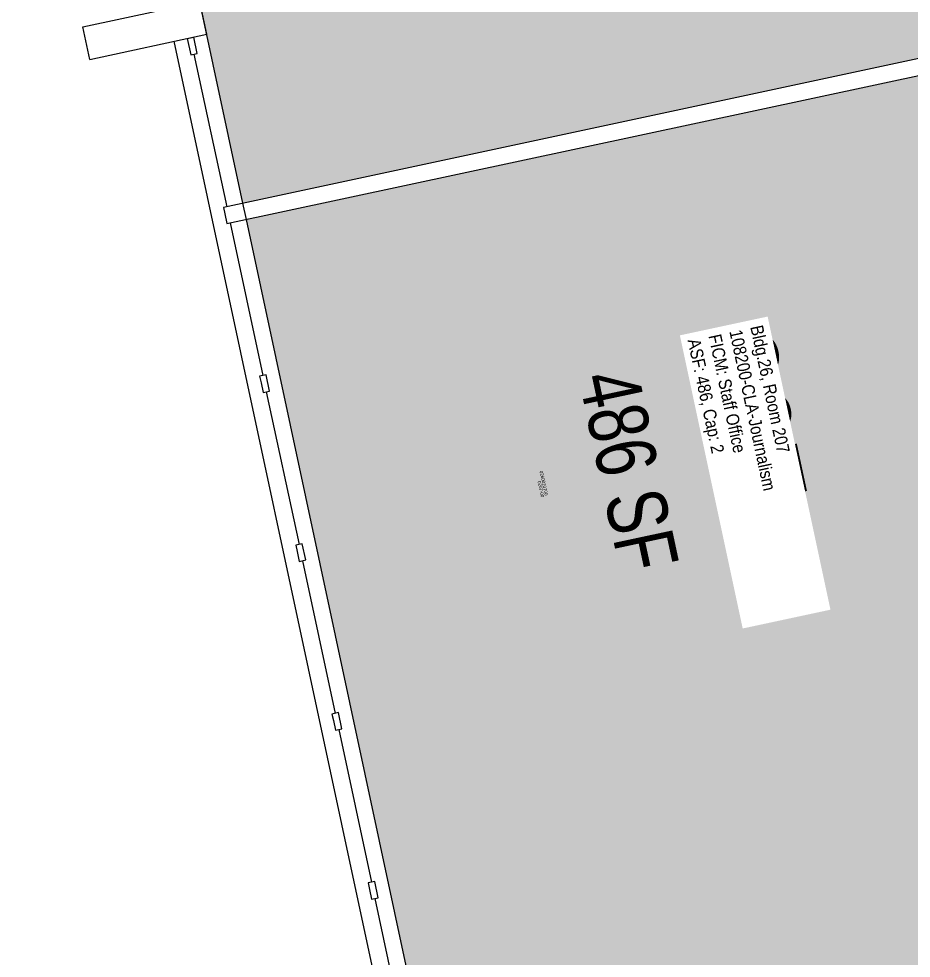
# Model space of a CAD drawing. Header units: inches. Extents: x 69208489 to 69211574, y 27667965 to 27670281.
# Drawn here: x 69208712 to 69208980.5, y 27669057.2 to 27669340 of the extents above; entities that cross this region are included whole.
import ezdxf
from ezdxf.enums import TextEntityAlignment as Align

# ---------------------------------------------------------------- set-up
doc = ezdxf.new("R2010")
doc.units = ezdxf.units.IN
doc.header["$LTSCALE"] = 10
doc.header["$MEASUREMENT"] = 0
for name, color, linetype in [('A-GLAZ', 1, 'CONTINUOUS'), ('A-IDEN-RNUM', 7, 'CONTINUOUS'), ('A-IDEN-SNUM', 4, 'CONTINUOUS'), ('A-IDEN-VNUM', 4, 'CONTINUOUS'), ('A-WALL', 5, 'CONTINUOUS'), ('AREA-TEXT', 3, 'CONTINUOUS'), ('Rooms-Category-Color', 7, 'CONTINUOUS'), ('Rooms-College-Color', 7, 'CONTINUOUS'), ('Rooms-Department-Color', 7, 'CONTINUOUS'), ('Rooms-Division-Color', 7, 'CONTINUOUS'), ('Rooms-Information', 7, 'CONTINUOUS')]:
    doc.layers.add(name, color=color, linetype=linetype)
doc.styles.add('CP_AREA', font='arial.ttf', dxfattribs={"height": 15})
doc.styles.add('CP_ROOMSNUMBER', font='arial.ttf', dxfattribs={"height": 1})
doc.styles.add('CP_ROOMVNUMBER', font='arial.ttf', dxfattribs={"width": 0.85, "height": 0.075})

msp = doc.modelspace()

# ---------------------------------------------------------------- hatches: boundary and pattern name
at = {"layer": 'Rooms-Category-Color', "true_color": 0xe3f498}
msp.add_hatch(color=61, dxfattribs=at).paths.add_polyline_path([(69208764.82, 27669610.69), (69208712.02, 27669599.38), (69208764.82, 27669610.69), (69208920.29, 27669643.98), (69208928.04, 27669607.8), (69208956.4, 27669613.88), (69208991.6, 27669621.42), (69208997.77, 27669622.74), (69209010.45, 27669562.05), (69209021.13, 27669512.18), (69209044.6, 27669517.2), (69209080.62, 27669349.02), (69208779.44, 27669284.52), (69208768.56, 27669335.37), (69208766.46, 27669345.15), (69208712.02, 27669599.38)])
at = {"layer": 'Rooms-Category-Color', "true_color": 0xfa9ba3}
msp.add_hatch(color=241, dxfattribs=at).paths.add_polyline_path([(69209060.15, 27669339.52), (69209071.25, 27669287.7), (69208991.07, 27669270.52), (69209047.4, 27669007.49), (69208847.92, 27668964.77), (69208780.49, 27669279.63)])
at = {"layer": 'Rooms-College-Color', "true_color": 0xb2d6e9}
for points in [[(69208764.82, 27669610.69), (69208712.02, 27669599.38), (69208764.82, 27669610.69), (69208920.29, 27669643.98), (69208928.04, 27669607.8), (69208956.4, 27669613.88), (69208991.6, 27669621.42), (69208997.77, 27669622.74), (69209010.45, 27669562.05), (69209021.13, 27669512.18), (69209044.6, 27669517.2), (69209080.62, 27669349.02), (69208779.44, 27669284.52), (69208768.56, 27669335.37), (69208766.46, 27669345.15), (69208712.02, 27669599.38)], [(69209060.15, 27669339.52), (69209071.25, 27669287.7), (69208991.07, 27669270.52), (69209047.4, 27669007.49), (69208847.92, 27668964.77), (69208780.49, 27669279.63)]]:
    msp.add_hatch(color=254, dxfattribs=at).paths.add_polyline_path(points)
at = {"layer": 'Rooms-Department-Color', "true_color": 0xb2d6e9}
for points in [[(69208764.82, 27669610.69), (69208712.02, 27669599.38), (69208764.82, 27669610.69), (69208920.29, 27669643.98), (69208928.04, 27669607.8), (69208956.4, 27669613.88), (69208991.6, 27669621.42), (69208997.77, 27669622.74), (69209010.45, 27669562.05), (69209021.13, 27669512.18), (69209044.6, 27669517.2), (69209080.62, 27669349.02), (69208779.44, 27669284.52), (69208768.56, 27669335.37), (69208766.46, 27669345.15), (69208712.02, 27669599.38)], [(69209060.15, 27669339.52), (69209071.25, 27669287.7), (69208991.07, 27669270.52), (69209047.4, 27669007.49), (69208847.92, 27668964.77), (69208780.49, 27669279.63)]]:
    msp.add_hatch(color=254, dxfattribs=at).paths.add_polyline_path(points)
at = {"layer": 'Rooms-Division-Color', "true_color": 0xb2d6e9}
for points in [[(69208764.82, 27669610.69), (69208712.02, 27669599.38), (69208764.82, 27669610.69), (69208920.29, 27669643.98), (69208928.04, 27669607.8), (69208956.4, 27669613.88), (69208991.6, 27669621.42), (69208997.77, 27669622.74), (69209010.45, 27669562.05), (69209021.13, 27669512.18), (69209044.6, 27669517.2), (69209080.62, 27669349.02), (69208779.44, 27669284.52), (69208768.56, 27669335.37), (69208766.46, 27669345.15), (69208712.02, 27669599.38)], [(69209060.15, 27669339.52), (69209071.25, 27669287.7), (69208991.07, 27669270.52), (69209047.4, 27669007.49), (69208847.92, 27668964.77), (69208780.49, 27669279.63)]]:
    msp.add_hatch(color=254, dxfattribs=at).paths.add_polyline_path(points)

# ---------------------------------------------------------------- linework, layer by layer
at = {"layer": 'A-GLAZ'}
for p, q in [((69208779.44, 27669284.52), (69208733.79, 27669497.69)), ((69208825.16, 27669023.3), (69208758.78, 27669333.27)), ((69208764.71, 27669329.43), (69208774.56, 27669283.47)), ((69208775.6, 27669278.58), (69208785.44, 27669232.63)), ((69208847.92, 27668964.77), (69208780.49, 27669279.63)), ((69208786.49, 27669227.74), (69208796.33, 27669181.78)), ((69208797.38, 27669176.89), (69208807.22, 27669130.93)), ((69208808.27, 27669126.04), (69208818.11, 27669080.08)), ((69208819.16, 27669075.2), (69208829, 27669029.24))]:
    msp.add_line(p, q, dxfattribs=at)
at = {"layer": 'A-WALL'}
for p, q in [((69209080.62, 27669349.02), (69208773.58, 27669283.26)), ((69208731.26, 27669337.61), (69208766.46, 27669345.15)), ((69208768.56, 27669335.37), (69208766.46, 27669345.15)), ((69208774.62, 27669278.37), (69209060.15, 27669339.52)), ((69208733.35, 27669327.83), (69208731.26, 27669337.61)), ((69208733.35, 27669327.83), (69208768.56, 27669335.37)), ((69208762.69, 27669334.11), (69208764.64, 27669334.53)), ((69208762.69, 27669334.11), (69208763.74, 27669329.22)), ((69208765.69, 27669329.64), (69208764.64, 27669334.53)), ((69208763.74, 27669329.22), (69208765.69, 27669329.64)), ((69208773.58, 27669283.26), (69208774, 27669281.31)), ((69208780.49, 27669279.63), (69208779.44, 27669284.52)), ((69208774, 27669281.31), (69208774.62, 27669278.37)), ((69208786.42, 27669232.84), (69208784.47, 27669232.42)), ((69208784.47, 27669232.42), (69208784.89, 27669230.46)), ((69208787.47, 27669227.95), (69208786.42, 27669232.84)), ((69208784.89, 27669230.46), (69208785.51, 27669227.53)), ((69208785.51, 27669227.53), (69208787.47, 27669227.95)), ((69208797.31, 27669181.99), (69208795.36, 27669181.57)), ((69208795.36, 27669181.57), (69208795.77, 27669179.61)), ((69208798.36, 27669177.1), (69208797.31, 27669181.99)), ((69208795.77, 27669179.61), (69208796.4, 27669176.68)), ((69208796.4, 27669176.68), (69208798.36, 27669177.1)), ((69208808.2, 27669131.14), (69208806.24, 27669130.72)), ((69208806.24, 27669130.72), (69208806.66, 27669128.77)), ((69208809.25, 27669126.25), (69208808.2, 27669131.14)), ((69208806.66, 27669128.77), (69208807.29, 27669125.83)), ((69208807.29, 27669125.83), (69208809.25, 27669126.25)), ((69208819.09, 27669080.29), (69208817.13, 27669079.88)), ((69208817.13, 27669079.88), (69208817.55, 27669077.92)), ((69208820.14, 27669075.4), (69208819.09, 27669080.29)), ((69208817.55, 27669077.92), (69208818.18, 27669074.99)), ((69208818.18, 27669074.99), (69208820.14, 27669075.4))]:
    msp.add_line(p, q, dxfattribs=at)

# ---------------------------------------------------------------- texts
at = {"layer": 'A-IDEN-RNUM', "style": 'CP_ROOMSNUMBER', "width": 0.85}
msp.add_text('0207-00', height=1, rotation=282.09, dxfattribs=at).set_placement((69208869.12, 27669198.44), align=Align.MIDDLE)
at = {"layer": 'A-IDEN-SNUM', "style": 'CP_ROOMSNUMBER', "width": 0.85}
msp.add_text('0260020700', height=1, rotation=282.09, dxfattribs=at).set_placement((69208869.98, 27669200.24), align=Align.MIDDLE)
at = {"layer": 'A-IDEN-VNUM', "style": 'CP_ROOMVNUMBER', "width": 0.85}
msp.add_text('207', height=27, rotation=282.0874, dxfattribs=at).set_placement((69208930.7, 27669219.64), align=Align.MIDDLE)
at = {"layer": 'AREA-TEXT', "style": 'CP_AREA', "width": 0.75}
msp.add_text('486 SF', height=18, rotation=282.09, dxfattribs=at).set_placement((69208895.56, 27669204.09), align=Align.MIDDLE_CENTER)

# ---------------------------------------------------------------- next in the draw order: texts
at = {"layer": 'Rooms-Information', "insert": (69208912.07, 27669243.01), "char_height": 3.8571, "width": 86.4, "attachment_point": 7, "rotation": 282.0874, "style": 'CP_ROOMVNUMBER', "bg_fill": 3, "box_fill_scale": 1.5, "bg_fill_color": 256, "bg_fill_true_color": 13158600, "bg_fill_transparency": 0}
msp.add_mtext('Bldg.26, Room 207^M^J108200-CLA-Journalism^M^JFICM: Staff Office^M^JASF: 486, Cap: 2', dxfattribs=at)

doc.saveas('drawing.dxf')
